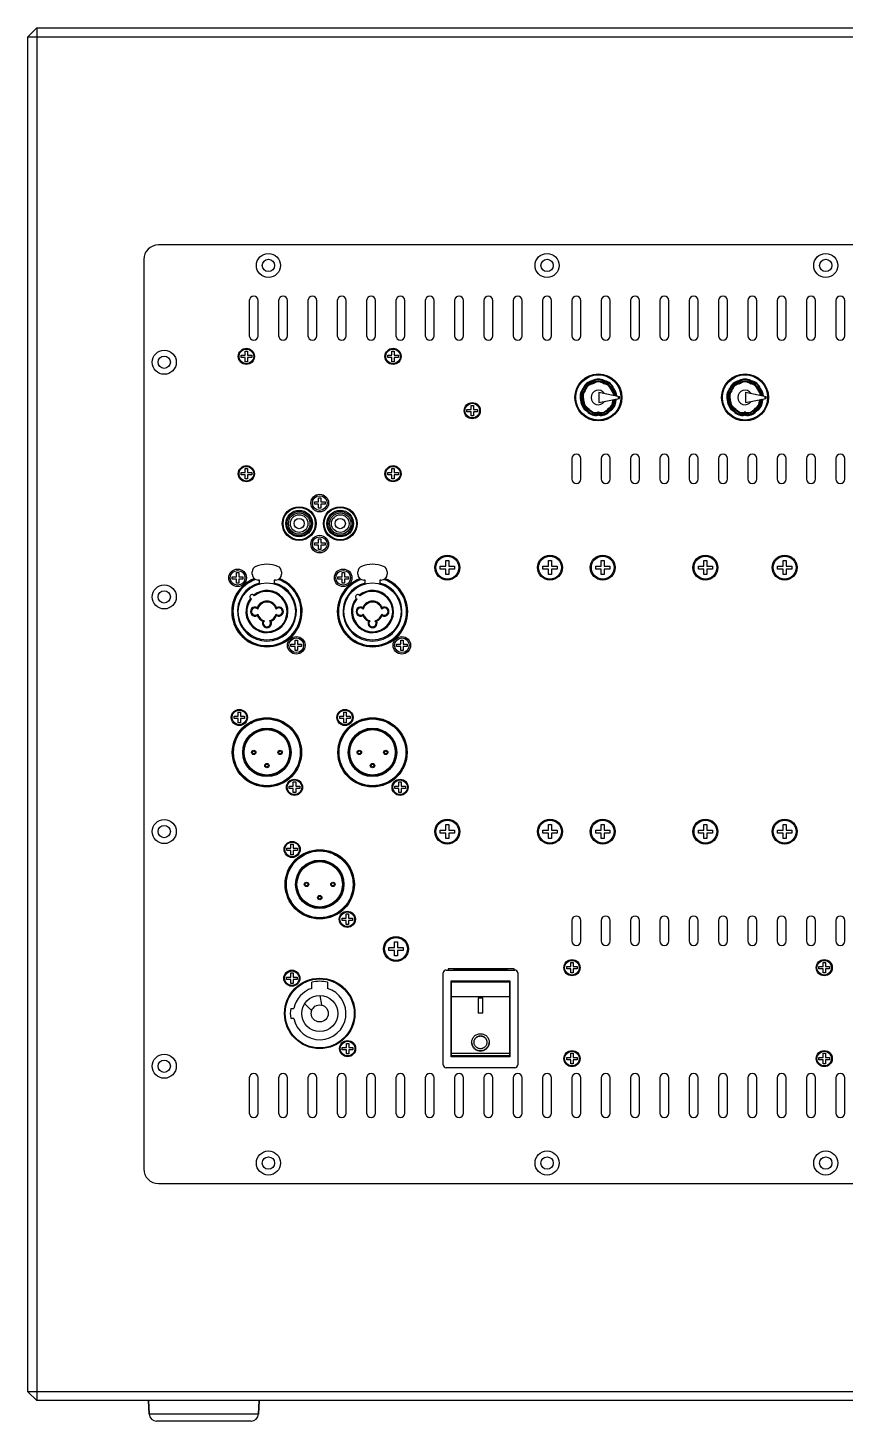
# Model space of a CAD drawing. Header units: millimetres. Extents: x 208114 to 212367, y 170574 to 176275.
# Drawn here: x 210326.3 to 210604.9, y 173258.8 to 173733.8 of the extents above; entities that cross this region are included whole.
import ezdxf

# ---------------------------------------------------------------- set-up
doc = ezdxf.new("R2010")
doc.units = ezdxf.units.MM
doc.header["$LTSCALE"] = 10

# ---------------------------------------------------------------- blocks, each defined once
blk = doc.blocks.new('A$C43616FE1')
for p, q in [((648.98, -301.19), (193.98, -301.19)), ((188.98, -306.19), (188.98, -616.19)), ((224.98, -320.19), (224.98, -332.19)), ((227.98, -332.19), (227.98, -320.19)), ((234.98, -320.19), (234.98, -332.19)), ((237.98, -332.19), (237.98, -320.19)), ((244.98, -320.19), (244.98, -332.19)), ((247.98, -332.19), (247.98, -320.19)), ((254.98, -320.19), (254.98, -332.19)), ((257.98, -332.19), (257.98, -320.19)), ((264.98, -320.19), (264.98, -332.19)), ((267.98, -332.19), (267.98, -320.19)), ((274.98, -320.19), (274.98, -332.19)), ((277.98, -332.19), (277.98, -320.19)), ((284.98, -320.19), (284.98, -332.19)), ((287.98, -332.19), (287.98, -320.19)), ((294.98, -320.19), (294.98, -332.19)), ((297.98, -332.19), (297.98, -320.19)), ((304.98, -320.19), (304.98, -332.19)), ((307.98, -332.19), (307.98, -320.19)), ((314.98, -320.19), (314.98, -332.19)), ((317.98, -332.19), (317.98, -320.19)), ((324.98, -320.19), (324.98, -332.19)), ((327.98, -332.19), (327.98, -320.19)), ((334.98, -320.19), (334.98, -332.19)), ((337.98, -332.19), (337.98, -320.19)), ((344.98, -320.19), (344.98, -332.19)), ((347.98, -332.19), (347.98, -320.19)), ((354.98, -320.19), (354.98, -332.19)), ((357.98, -332.19), (357.98, -320.19)), ((364.98, -320.19), (364.98, -332.19)), ((367.98, -332.19), (367.98, -320.19)), ((374.98, -320.19), (374.98, -332.19)), ((377.98, -332.19), (377.98, -320.19)), ((384.98, -320.19), (384.98, -332.19)), ((387.98, -332.19), (387.98, -320.19)), ((394.98, -320.19), (394.98, -332.19)), ((397.98, -332.19), (397.98, -320.19)), ((404.98, -320.19), (404.98, -332.19)), ((407.98, -332.19), (407.98, -320.19)), ((414.98, -320.19), (414.98, -332.19)), ((417.98, -332.19), (417.98, -320.19)), ((424.98, -320.19), (424.98, -332.19)), ((427.98, -332.19), (427.98, -320.19)), ((222.18, -339.59), (222.18, -338.79)), ((222.18, -338.79), (223.58, -338.79)), ((223.58, -339.59), (222.18, -339.59)), ((223.58, -338.79), (223.58, -337.39)), ((223.58, -337.39), (224.38, -337.39)), ((223.58, -340.99), (223.58, -339.59)), ((224.38, -340.99), (223.58, -340.99)), ((224.38, -337.39), (224.38, -338.79)), ((224.38, -338.79), (225.78, -338.79)), ((224.38, -339.59), (224.38, -340.99)), ((225.78, -339.59), (224.38, -339.59)), ((225.78, -338.79), (225.78, -339.59)), ((272.18, -339.59), (272.18, -338.79)), ((272.18, -338.79), (273.58, -338.79)), ((273.58, -339.59), (272.18, -339.59)), ((273.58, -338.79), (273.58, -337.39)), ((273.58, -337.39), (274.38, -337.39)), ((273.58, -340.99), (273.58, -339.59)), ((274.38, -340.99), (273.58, -340.99)), ((274.38, -337.39), (274.38, -338.79)), ((274.38, -338.79), (275.78, -338.79)), ((274.38, -339.59), (274.38, -340.99)), ((275.78, -339.59), (274.38, -339.59)), ((275.78, -338.79), (275.78, -339.59)), ((338.66, -350.26), (338.88, -350.46)), ((338.79, -350.04), (339.07, -350.14)), ((339.24, -350.68), (339.46, -350.88)), ((339.44, -350.33), (339.72, -350.42)), ((341.78, -347.52), (341.83, -347.82)), ((341.96, -348.22), (342, -348.51)), ((342.03, -347.43), (342.18, -347.69)), ((342.34, -348.08), (342.5, -348.33)), ((344.18, -351.44), (344.18, -354.94)), ((344.18, -351.44), (351.18, -352.89)), ((345.62, -348.08), (345.47, -348.33)), ((345.94, -347.43), (345.78, -347.69)), ((346.01, -348.22), (345.96, -348.51)), ((346.18, -347.52), (346.13, -347.82)), ((348.52, -350.33), (348.24, -350.42)), ((348.73, -350.68), (348.5, -350.88)), ((349.18, -350.04), (348.89, -350.14)), ((349.31, -350.26), (349.08, -350.46)), ((388.66, -350.26), (388.88, -350.46)), ((388.79, -350.04), (389.07, -350.14)), ((389.23, -350.68), (389.46, -350.88)), ((389.44, -350.33), (389.72, -350.42)), ((391.78, -347.52), (391.83, -347.82)), ((391.96, -348.22), (392, -348.51)), ((392.03, -347.43), (392.18, -347.69)), ((392.34, -348.08), (392.49, -348.33)), ((394.18, -351.44), (394.18, -354.94)), ((394.18, -351.44), (401.18, -352.89)), ((395.62, -348.08), (395.47, -348.33)), ((395.94, -347.43), (395.78, -347.69)), ((396.01, -348.22), (395.96, -348.51)), ((396.18, -347.52), (396.13, -347.82)), ((398.52, -350.33), (398.24, -350.42)), ((398.73, -350.68), (398.5, -350.88)), ((399.18, -350.04), (398.89, -350.14)), ((399.31, -350.26), (399.08, -350.46)), ((300.58, -357.29), (300.58, -355.89)), ((300.58, -355.89), (301.38, -355.89)), ((301.38, -355.89), (301.38, -357.29)), ((337.98, -354.11), (338.26, -354.01)), ((338.02, -354.37), (338.32, -354.37)), ((338.66, -353.92), (338.94, -353.81)), ((338.74, -354.32), (339.03, -354.33)), ((344.18, -354.94), (351.18, -353.49)), ((349.23, -354.32), (348.93, -354.33)), ((349.3, -353.92), (349.23, -353.89)), ((349.94, -354.37), (349.64, -354.37)), ((349.98, -354.11), (349.7, -354.01)), ((350.88, -353.55), (350.88, -352.82)), ((351.18, -353.49), (351.18, -352.89)), ((387.98, -354.11), (388.26, -354.01)), ((388.02, -354.37), (388.32, -354.37)), ((388.66, -353.92), (388.94, -353.81)), ((388.73, -354.32), (389.03, -354.33)), ((394.18, -354.94), (401.18, -353.49)), ((399.23, -354.32), (398.93, -354.33)), ((399.3, -353.92), (399.23, -353.89)), ((399.94, -354.37), (399.64, -354.37)), ((399.98, -354.11), (399.7, -354.01)), ((400.88, -353.55), (400.88, -352.82)), ((401.18, -353.49), (401.18, -352.89)), ((299.18, -358.09), (299.18, -357.29)), ((299.18, -357.29), (300.58, -357.29)), ((300.58, -358.09), (299.18, -358.09)), ((300.58, -359.49), (300.58, -358.09)), ((301.38, -359.49), (300.58, -359.49)), ((301.38, -357.29), (302.78, -357.29)), ((301.38, -358.09), (301.38, -359.49)), ((302.78, -358.09), (301.38, -358.09)), ((302.78, -357.29), (302.78, -358.09)), ((339.98, -357.76), (340.13, -357.49)), ((340.18, -357.92), (340.41, -357.73)), ((340.38, -357.16), (340.52, -356.9)), ((340.69, -357.42), (340.92, -357.24)), ((343.78, -358.55), (343.72, -358.26)), ((343.85, -359.26), (343.8, -358.96)), ((344.11, -359.26), (344.17, -358.96)), ((344.18, -358.55), (344.25, -358.26)), ((347.27, -357.42), (347.04, -357.24)), ((347.58, -357.16), (347.44, -356.9)), ((347.79, -357.92), (347.55, -357.73)), ((347.98, -357.76), (347.84, -357.49)), ((389.98, -357.76), (390.12, -357.49)), ((390.18, -357.92), (390.41, -357.73)), ((390.38, -357.16), (390.52, -356.9)), ((390.69, -357.42), (390.92, -357.24)), ((393.78, -358.55), (393.72, -358.26)), ((393.85, -359.26), (393.8, -358.96)), ((394.11, -359.26), (394.17, -358.96)), ((394.18, -358.55), (394.24, -358.26)), ((397.27, -357.42), (397.04, -357.24)), ((397.58, -357.16), (397.44, -356.9)), ((397.79, -357.92), (397.55, -357.73)), ((397.98, -357.76), (397.84, -357.49)), ((334.98, -373.99), (334.98, -380.99)), ((337.98, -380.99), (337.98, -373.99)), ((344.98, -373.99), (344.98, -380.99)), ((347.98, -380.99), (347.98, -373.99)), ((354.98, -373.99), (354.98, -380.99)), ((357.98, -380.99), (357.98, -373.99)), ((364.98, -373.99), (364.98, -380.99)), ((367.98, -380.99), (367.98, -373.99)), ((374.98, -373.99), (374.98, -380.99)), ((377.98, -380.99), (377.98, -373.99)), ((384.98, -373.99), (384.98, -380.99)), ((387.98, -380.99), (387.98, -373.99)), ((394.98, -373.99), (394.98, -380.99)), ((397.98, -380.99), (397.98, -373.99)), ((404.98, -373.99), (404.98, -380.99)), ((407.98, -380.99), (407.98, -373.99)), ((414.98, -373.99), (414.98, -380.99)), ((417.98, -380.99), (417.98, -373.99)), ((424.98, -373.99), (424.98, -380.99)), ((427.98, -380.99), (427.98, -373.99)), ((222.18, -379.59), (222.18, -378.79)), ((222.18, -378.79), (223.58, -378.79)), ((223.58, -379.59), (222.18, -379.59)), ((223.58, -378.79), (223.58, -377.39)), ((223.58, -377.39), (224.38, -377.39)), ((223.58, -380.99), (223.58, -379.59)), ((224.38, -377.39), (224.38, -378.79)), ((224.38, -378.79), (225.78, -378.79)), ((224.38, -379.59), (224.38, -380.99)), ((225.78, -379.59), (224.38, -379.59)), ((225.78, -378.79), (225.78, -379.59)), ((272.18, -379.59), (272.18, -378.79)), ((272.18, -378.79), (273.58, -378.79)), ((273.58, -379.59), (272.18, -379.59)), ((273.58, -378.79), (273.58, -377.39)), ((273.58, -377.39), (274.38, -377.39)), ((273.58, -380.99), (273.58, -379.59)), ((274.38, -377.39), (274.38, -378.79)), ((274.38, -378.79), (275.78, -378.79)), ((274.38, -379.59), (274.38, -380.99)), ((275.78, -379.59), (274.38, -379.59)), ((275.78, -378.79), (275.78, -379.59)), ((224.38, -380.99), (223.58, -380.99)), ((274.38, -380.99), (273.58, -380.99)), ((247.18, -389.59), (247.18, -388.79)), ((247.18, -388.79), (248.58, -388.79)), ((248.58, -388.79), (248.58, -387.39)), ((248.58, -387.39), (249.38, -387.39)), ((249.38, -387.39), (249.38, -388.79)), ((249.38, -388.79), (250.78, -388.79)), ((250.78, -388.79), (250.78, -389.59)), ((248.58, -389.59), (247.18, -389.59)), ((248.58, -390.99), (248.58, -389.59)), ((249.38, -390.99), (248.58, -390.99)), ((249.38, -389.59), (249.38, -390.99)), ((250.78, -389.59), (249.38, -389.59)), ((247.18, -403.59), (247.18, -402.79)), ((247.18, -402.79), (248.58, -402.79)), ((248.58, -403.59), (247.18, -403.59)), ((248.58, -402.79), (248.58, -401.39)), ((248.58, -401.39), (249.38, -401.39)), ((248.58, -404.99), (248.58, -403.59)), ((249.38, -401.39), (249.38, -402.79)), ((249.38, -402.79), (250.78, -402.79)), ((249.38, -403.59), (249.38, -404.99)), ((250.78, -403.59), (249.38, -403.59)), ((250.78, -402.79), (250.78, -403.59)), ((249.38, -404.99), (248.58, -404.99)), ((220.58, -414.29), (220.58, -412.89)), ((220.58, -412.89), (221.38, -412.89)), ((221.38, -412.89), (221.38, -414.29)), ((225.98, -413.46), (225.98, -412.65)), ((235.98, -412.65), (235.98, -413.46)), ((256.58, -414.29), (256.58, -412.89)), ((256.58, -412.89), (257.38, -412.89)), ((257.38, -412.89), (257.38, -414.29)), ((261.98, -413.46), (261.98, -412.65)), ((271.98, -412.65), (271.98, -413.46)), ((290.08, -411.69), (290.08, -410.69)), ((290.08, -410.69), (291.98, -410.69)), ((291.98, -411.69), (290.08, -411.69)), ((291.98, -410.69), (291.98, -408.79)), ((291.98, -408.79), (292.98, -408.79)), ((291.98, -413.59), (291.98, -411.69)), ((292.98, -408.79), (292.98, -410.69)), ((292.98, -410.69), (294.88, -410.69)), ((292.98, -411.69), (292.98, -413.59)), ((294.88, -411.69), (292.98, -411.69)), ((294.88, -410.69), (294.88, -411.69)), ((325.08, -411.69), (325.08, -410.69)), ((325.08, -410.69), (326.98, -410.69)), ((326.98, -411.69), (325.08, -411.69)), ((326.98, -410.69), (326.98, -408.79)), ((326.98, -408.79), (327.98, -408.79)), ((326.98, -413.59), (326.98, -411.69)), ((327.98, -408.79), (327.98, -410.69)), ((327.98, -410.69), (329.88, -410.69)), ((327.98, -411.69), (327.98, -413.59)), ((329.88, -411.69), (327.98, -411.69)), ((329.88, -410.69), (329.88, -411.69)), ((343.08, -411.69), (343.08, -410.69)), ((343.08, -410.69), (344.98, -410.69)), ((344.98, -411.69), (343.08, -411.69)), ((344.98, -410.69), (344.98, -408.79)), ((344.98, -408.79), (345.98, -408.79)), ((344.98, -413.59), (344.98, -411.69)), ((345.98, -408.79), (345.98, -410.69)), ((345.98, -410.69), (347.88, -410.69)), ((345.98, -411.69), (345.98, -413.59)), ((347.88, -411.69), (345.98, -411.69)), ((347.88, -410.69), (347.88, -411.69)), ((378.08, -411.69), (378.08, -410.69)), ((378.08, -410.69), (379.98, -410.69)), ((379.98, -411.69), (378.08, -411.69)), ((379.98, -410.69), (379.98, -408.79)), ((379.98, -408.79), (380.98, -408.79)), ((379.98, -413.59), (379.98, -411.69)), ((380.98, -408.79), (380.98, -410.69)), ((380.98, -410.69), (382.88, -410.69)), ((380.98, -411.69), (380.98, -413.59)), ((382.88, -411.69), (380.98, -411.69)), ((382.88, -410.69), (382.88, -411.69)), ((405.08, -411.69), (405.08, -410.69)), ((405.08, -410.69), (406.98, -410.69)), ((406.98, -411.69), (405.08, -411.69)), ((406.98, -410.69), (406.98, -408.79)), ((406.98, -408.79), (407.98, -408.79)), ((406.98, -413.59), (406.98, -411.69)), ((407.98, -408.79), (407.98, -410.69)), ((407.98, -410.69), (409.88, -410.69)), ((407.98, -411.69), (407.98, -413.59)), ((409.88, -411.69), (407.98, -411.69)), ((409.88, -410.69), (409.88, -411.69)), ((219.18, -415.09), (219.18, -414.29)), ((219.18, -414.29), (220.58, -414.29)), ((220.58, -415.09), (219.18, -415.09)), ((220.58, -416.49), (220.58, -415.09)), ((221.38, -416.49), (220.58, -416.49)), ((221.38, -414.29), (222.78, -414.29)), ((221.38, -415.09), (221.38, -416.49)), ((222.78, -415.09), (221.38, -415.09)), ((222.78, -414.29), (222.78, -415.09)), ((228.48, -415.46), (227.98, -415.46)), ((228.48, -416.76), (228.48, -415.46)), ((233.48, -415.46), (233.48, -416.76)), ((233.98, -415.46), (233.48, -415.46)), ((255.18, -415.09), (255.18, -414.29)), ((255.18, -414.29), (256.58, -414.29)), ((256.58, -415.09), (255.18, -415.09)), ((256.58, -416.49), (256.58, -415.09)), ((257.38, -416.49), (256.58, -416.49)), ((257.38, -414.29), (258.78, -414.29)), ((257.38, -415.09), (257.38, -416.49)), ((258.78, -415.09), (257.38, -415.09)), ((258.78, -414.29), (258.78, -415.09)), ((264.48, -415.46), (263.98, -415.46)), ((264.48, -416.76), (264.48, -415.46)), ((269.48, -415.46), (269.48, -416.76)), ((269.98, -415.46), (269.48, -415.46)), ((292.98, -413.59), (291.98, -413.59)), ((327.98, -413.59), (326.98, -413.59)), ((345.98, -413.59), (344.98, -413.59)), ((380.98, -413.59), (379.98, -413.59)), ((407.98, -413.59), (406.98, -413.59)), ((240.58, -437.29), (240.58, -435.89)), ((240.58, -435.89), (241.38, -435.89)), ((241.38, -435.89), (241.38, -437.29)), ((276.58, -437.29), (276.58, -435.89)), ((276.58, -435.89), (277.38, -435.89)), ((277.38, -435.89), (277.38, -437.29)), ((239.18, -438.09), (239.18, -437.29)), ((239.18, -437.29), (240.58, -437.29)), ((240.58, -438.09), (239.18, -438.09)), ((240.58, -439.49), (240.58, -438.09)), ((241.38, -439.49), (240.58, -439.49)), ((241.38, -437.29), (242.78, -437.29)), ((241.38, -438.09), (241.38, -439.49)), ((242.78, -438.09), (241.38, -438.09)), ((242.78, -437.29), (242.78, -438.09)), ((275.18, -438.09), (275.18, -437.29)), ((275.18, -437.29), (276.58, -437.29)), ((276.58, -438.09), (275.18, -438.09)), ((276.58, -439.49), (276.58, -438.09)), ((277.38, -439.49), (276.58, -439.49)), ((277.38, -437.29), (278.78, -437.29)), ((277.38, -438.09), (277.38, -439.49)), ((278.78, -438.09), (277.38, -438.09)), ((278.78, -437.29), (278.78, -438.09)), ((221.18, -461.89), (221.18, -460.49)), ((221.18, -460.49), (221.98, -460.49)), ((221.98, -460.49), (221.98, -461.89)), ((257.18, -461.89), (257.18, -460.49)), ((257.18, -460.49), (257.98, -460.49)), ((257.98, -460.49), (257.98, -461.89)), ((219.78, -462.69), (219.78, -461.89)), ((219.78, -461.89), (221.18, -461.89)), ((221.18, -462.69), (219.78, -462.69)), ((221.18, -464.09), (221.18, -462.69)), ((221.98, -464.09), (221.18, -464.09)), ((221.98, -461.89), (223.38, -461.89)), ((221.98, -462.69), (221.98, -464.09)), ((223.38, -462.69), (221.98, -462.69)), ((223.38, -461.89), (223.38, -462.69)), ((255.78, -462.69), (255.78, -461.89)), ((255.78, -461.89), (257.18, -461.89)), ((257.18, -462.69), (255.78, -462.69)), ((257.18, -464.09), (257.18, -462.69)), ((257.98, -464.09), (257.18, -464.09)), ((257.98, -461.89), (259.38, -461.89)), ((257.98, -462.69), (257.98, -464.09)), ((259.38, -462.69), (257.98, -462.69)), ((259.38, -461.89), (259.38, -462.69)), ((239.98, -485.69), (239.98, -484.29)), ((239.98, -484.29), (240.78, -484.29)), ((240.78, -484.29), (240.78, -485.69)), ((275.98, -485.69), (275.98, -484.29)), ((275.98, -484.29), (276.78, -484.29)), ((276.78, -484.29), (276.78, -485.69)), ((238.58, -486.49), (238.58, -485.69)), ((238.58, -485.69), (239.98, -485.69)), ((239.98, -486.49), (238.58, -486.49)), ((239.98, -487.89), (239.98, -486.49)), ((240.78, -487.89), (239.98, -487.89)), ((240.78, -485.69), (242.18, -485.69)), ((240.78, -486.49), (240.78, -487.89)), ((242.18, -486.49), (240.78, -486.49)), ((242.18, -485.69), (242.18, -486.49)), ((274.58, -486.49), (274.58, -485.69)), ((274.58, -485.69), (275.98, -485.69)), ((275.98, -486.49), (274.58, -486.49)), ((275.98, -487.89), (275.98, -486.49)), ((276.78, -487.89), (275.98, -487.89)), ((276.78, -485.69), (278.18, -485.69)), ((276.78, -486.49), (276.78, -487.89)), ((278.18, -486.49), (276.78, -486.49)), ((278.18, -485.69), (278.18, -486.49)), ((290.08, -501.69), (290.08, -500.69)), ((290.08, -500.69), (291.98, -500.69)), ((291.98, -501.69), (290.08, -501.69)), ((291.98, -500.69), (291.98, -498.79)), ((291.98, -498.79), (292.98, -498.79)), ((291.98, -503.59), (291.98, -501.69)), ((292.98, -498.79), (292.98, -500.69)), ((292.98, -500.69), (294.88, -500.69)), ((292.98, -501.69), (292.98, -503.59)), ((294.88, -501.69), (292.98, -501.69)), ((294.88, -500.69), (294.88, -501.69)), ((325.08, -501.69), (325.08, -500.69)), ((325.08, -500.69), (326.98, -500.69)), ((326.98, -501.69), (325.08, -501.69)), ((326.98, -500.69), (326.98, -498.79)), ((326.98, -498.79), (327.98, -498.79)), ((326.98, -503.59), (326.98, -501.69)), ((327.98, -498.79), (327.98, -500.69)), ((327.98, -500.69), (329.88, -500.69)), ((327.98, -501.69), (327.98, -503.59)), ((329.88, -501.69), (327.98, -501.69)), ((329.88, -500.69), (329.88, -501.69)), ((343.08, -501.69), (343.08, -500.69)), ((343.08, -500.69), (344.98, -500.69)), ((344.98, -501.69), (343.08, -501.69)), ((344.98, -500.69), (344.98, -498.79)), ((344.98, -498.79), (345.98, -498.79)), ((344.98, -503.59), (344.98, -501.69)), ((345.98, -498.79), (345.98, -500.69)), ((345.98, -500.69), (347.88, -500.69)), ((345.98, -501.69), (345.98, -503.59)), ((347.88, -501.69), (345.98, -501.69)), ((347.88, -500.69), (347.88, -501.69)), ((378.08, -501.69), (378.08, -500.69)), ((378.08, -500.69), (379.98, -500.69)), ((379.98, -501.69), (378.08, -501.69)), ((379.98, -500.69), (379.98, -498.79)), ((379.98, -498.79), (380.98, -498.79)), ((379.98, -503.59), (379.98, -501.69)), ((380.98, -498.79), (380.98, -500.69)), ((380.98, -500.69), (382.88, -500.69)), ((380.98, -501.69), (380.98, -503.59)), ((382.88, -501.69), (380.98, -501.69)), ((382.88, -500.69), (382.88, -501.69)), ((405.08, -500.69), (406.98, -500.69)), ((405.08, -501.69), (405.08, -500.69)), ((406.98, -501.69), (405.08, -501.69)), ((406.98, -498.79), (407.98, -498.79)), ((406.98, -500.69), (406.98, -498.79)), ((406.98, -503.59), (406.98, -501.69)), ((407.98, -498.79), (407.98, -500.69)), ((407.98, -500.69), (409.88, -500.69)), ((409.88, -501.69), (407.98, -501.69)), ((407.98, -501.69), (407.98, -503.59)), ((409.88, -500.69), (409.88, -501.69)), ((237.78, -507.69), (237.78, -506.89)), ((237.78, -506.89), (239.18, -506.89)), ((239.18, -507.69), (237.78, -507.69)), ((239.18, -506.89), (239.18, -505.49)), ((239.18, -505.49), (239.98, -505.49)), ((239.18, -509.09), (239.18, -507.69)), ((239.98, -505.49), (239.98, -506.89)), ((239.98, -506.89), (241.38, -506.89)), ((239.98, -507.69), (239.98, -509.09)), ((241.38, -507.69), (239.98, -507.69)), ((241.38, -506.89), (241.38, -507.69)), ((292.98, -503.59), (291.98, -503.59)), ((327.98, -503.59), (326.98, -503.59)), ((345.98, -503.59), (344.98, -503.59)), ((380.98, -503.59), (379.98, -503.59)), ((407.98, -503.59), (406.98, -503.59)), ((239.98, -509.09), (239.18, -509.09)), ((256.58, -531.49), (256.58, -530.69)), ((256.58, -530.69), (257.98, -530.69)), ((257.98, -531.49), (256.58, -531.49)), ((257.98, -530.69), (257.98, -529.29)), ((257.98, -529.29), (258.78, -529.29)), ((257.98, -532.89), (257.98, -531.49)), ((258.78, -529.29), (258.78, -530.69)), ((258.78, -530.69), (260.18, -530.69)), ((258.78, -531.49), (258.78, -532.89)), ((260.18, -531.49), (258.78, -531.49)), ((260.18, -530.69), (260.18, -531.49)), ((334.98, -531.49), (334.98, -538.49)), ((337.98, -538.49), (337.98, -531.49)), ((344.98, -531.49), (344.98, -538.49)), ((347.98, -538.49), (347.98, -531.49)), ((354.98, -531.49), (354.98, -538.49)), ((357.98, -538.49), (357.98, -531.49)), ((364.98, -531.49), (364.98, -538.49)), ((367.98, -538.49), (367.98, -531.49)), ((374.98, -531.49), (374.98, -538.49)), ((377.98, -538.49), (377.98, -531.49)), ((384.98, -531.49), (384.98, -538.49)), ((387.98, -538.49), (387.98, -531.49)), ((394.98, -531.49), (394.98, -538.49)), ((397.98, -538.49), (397.98, -531.49)), ((404.98, -531.49), (404.98, -538.49)), ((407.98, -538.49), (407.98, -531.49)), ((414.98, -531.49), (414.98, -538.49)), ((417.98, -538.49), (417.98, -531.49)), ((424.98, -531.49), (424.98, -538.49)), ((427.98, -538.49), (427.98, -531.49)), ((258.78, -532.89), (257.98, -532.89)), ((272.58, -541.69), (272.58, -540.69)), ((272.58, -540.69), (274.48, -540.69)), ((274.48, -540.69), (274.48, -538.79)), ((274.48, -538.79), (275.48, -538.79)), ((275.48, -538.79), (275.48, -540.69)), ((275.48, -540.69), (277.38, -540.69)), ((277.38, -540.69), (277.38, -541.69)), ((274.48, -541.69), (272.58, -541.69)), ((274.48, -543.59), (274.48, -541.69)), ((275.48, -543.59), (274.48, -543.59)), ((275.48, -541.69), (275.48, -543.59)), ((277.38, -541.69), (275.48, -541.69)), ((334.58, -547.19), (334.58, -545.79)), ((334.58, -545.79), (335.38, -545.79)), ((335.38, -545.79), (335.38, -547.19)), ((420.58, -545.79), (421.38, -545.79)), ((420.58, -547.19), (420.58, -545.79)), ((421.38, -545.79), (421.38, -547.19)), ((237.68, -551.59), (237.68, -550.79)), ((237.68, -550.79), (239.08, -550.79)), ((239.08, -550.79), (239.08, -549.39)), ((239.08, -549.39), (239.88, -549.39)), ((239.88, -549.39), (239.88, -550.79)), ((239.88, -550.79), (241.28, -550.79)), ((241.28, -550.79), (241.28, -551.59)), ((291.08, -580.69), (291.08, -549.39)), ((292.08, -548.39), (315.48, -548.39)), ((292.78, -547.99), (292.78, -548.39)), ((315.28, -547.99), (292.78, -547.99)), ((294.78, -548.39), (294.78, -548.09)), ((294.78, -548.09), (312.78, -548.09)), ((312.78, -548.09), (312.78, -548.39)), ((315.28, -548.39), (315.28, -547.99)), ((316.48, -549.39), (316.48, -580.69)), ((333.18, -547.99), (333.18, -547.19)), ((333.18, -547.19), (334.58, -547.19)), ((334.58, -547.99), (333.18, -547.99)), ((334.58, -549.39), (334.58, -547.99)), ((335.38, -549.39), (334.58, -549.39)), ((335.38, -547.19), (336.78, -547.19)), ((335.38, -547.99), (335.38, -549.39)), ((336.78, -547.99), (335.38, -547.99)), ((336.78, -547.19), (336.78, -547.99)), ((419.18, -547.19), (420.58, -547.19)), ((419.18, -547.99), (419.18, -547.19)), ((420.58, -547.99), (419.18, -547.99)), ((420.58, -549.39), (420.58, -547.99)), ((421.38, -549.39), (420.58, -549.39)), ((421.38, -547.19), (422.78, -547.19)), ((422.78, -547.99), (421.38, -547.99)), ((421.38, -547.99), (421.38, -549.39)), ((422.78, -547.19), (422.78, -547.99)), ((239.08, -551.59), (237.68, -551.59)), ((239.08, -552.99), (239.08, -551.59)), ((239.88, -552.99), (239.08, -552.99)), ((239.88, -551.59), (239.88, -552.99)), ((241.28, -551.59), (239.88, -551.59)), ((246.33, -554.64), (246.33, -552.56)), ((251.63, -552.56), (251.63, -554.64)), ((293.78, -578.04), (293.78, -552.04)), ((293.78, -552.04), (313.78, -552.04)), ((293.93, -577.54), (293.93, -552.54)), ((313.63, -552.54), (293.93, -552.54)), ((313.63, -552.54), (313.63, -577.54)), ((313.78, -552.04), (313.78, -578.04)), ((246.23, -562.2), (243.84, -559.81)), ((248.98, -557.04), (249.53, -560.31)), ((293.93, -557.37), (313.63, -557.37)), ((302.98, -557.89), (302.98, -563.11)), ((302.98, -557.89), (304.58, -557.89)), ((304.58, -563.11), (304.58, -557.89)), ((239.08, -561.49), (240.19, -561.49)), ((240.19, -564.89), (239.08, -564.89)), ((304.58, -563.06), (302.98, -563.06)), ((304.58, -563.11), (302.98, -563.11)), ((258.08, -574.79), (258.08, -573.39)), ((258.08, -573.39), (258.88, -573.39)), ((258.88, -573.39), (258.88, -574.79)), ((256.68, -575.59), (256.68, -574.79)), ((256.68, -574.79), (258.08, -574.79)), ((258.08, -575.59), (256.68, -575.59)), ((258.08, -576.99), (258.08, -575.59)), ((258.88, -576.99), (258.08, -576.99)), ((258.88, -574.79), (260.28, -574.79)), ((258.88, -575.59), (258.88, -576.99)), ((260.28, -575.59), (258.88, -575.59)), ((260.28, -574.79), (260.28, -575.59)), ((313.78, -578.04), (293.78, -578.04)), ((293.93, -576.77), (313.63, -576.77)), ((293.93, -577.54), (313.63, -577.54)), ((333.18, -578.19), (334.58, -578.19)), ((333.18, -578.99), (333.18, -578.19)), ((334.58, -578.99), (333.18, -578.99)), ((334.58, -576.79), (335.38, -576.79)), ((334.58, -578.19), (334.58, -576.79)), ((334.58, -580.39), (334.58, -578.99)), ((335.38, -576.79), (335.38, -578.19)), ((335.38, -578.19), (336.78, -578.19)), ((336.78, -578.99), (335.38, -578.99)), ((335.38, -578.99), (335.38, -580.39)), ((336.78, -578.19), (336.78, -578.99)), ((419.18, -578.19), (420.58, -578.19)), ((419.18, -578.99), (419.18, -578.19)), ((420.58, -578.99), (419.18, -578.99)), ((420.58, -576.79), (421.38, -576.79)), ((420.58, -578.19), (420.58, -576.79)), ((420.58, -580.39), (420.58, -578.99)), ((421.38, -576.79), (421.38, -578.19)), ((421.38, -578.19), (422.78, -578.19)), ((422.78, -578.99), (421.38, -578.99)), ((421.38, -578.99), (421.38, -580.39)), ((422.78, -578.19), (422.78, -578.99)), ((315.48, -581.69), (292.08, -581.69)), ((335.38, -580.39), (334.58, -580.39)), ((421.38, -580.39), (420.58, -580.39)), ((224.98, -585.19), (224.98, -597.19)), ((227.98, -597.19), (227.98, -585.19)), ((234.98, -585.19), (234.98, -597.19)), ((237.98, -597.19), (237.98, -585.19)), ((244.98, -585.19), (244.98, -597.19)), ((247.98, -597.19), (247.98, -585.19)), ((254.98, -585.19), (254.98, -597.19)), ((257.98, -597.19), (257.98, -585.19)), ((264.98, -585.19), (264.98, -597.19)), ((267.98, -597.19), (267.98, -585.19)), ((274.98, -585.19), (274.98, -597.19)), ((277.98, -597.19), (277.98, -585.19)), ((284.98, -585.19), (284.98, -597.19)), ((287.98, -597.19), (287.98, -585.19)), ((294.98, -585.19), (294.98, -597.19)), ((297.98, -597.19), (297.98, -585.19)), ((304.98, -585.19), (304.98, -597.19)), ((307.98, -597.19), (307.98, -585.19)), ((314.98, -585.19), (314.98, -597.19)), ((317.98, -597.19), (317.98, -585.19)), ((324.98, -585.19), (324.98, -597.19)), ((327.98, -597.19), (327.98, -585.19)), ((334.98, -585.19), (334.98, -597.19)), ((337.98, -597.19), (337.98, -585.19)), ((344.98, -585.19), (344.98, -597.19)), ((347.98, -597.19), (347.98, -585.19)), ((354.98, -585.19), (354.98, -597.19)), ((357.98, -597.19), (357.98, -585.19)), ((364.98, -585.19), (364.98, -597.19)), ((367.98, -597.19), (367.98, -585.19)), ((374.98, -585.19), (374.98, -597.19)), ((377.98, -597.19), (377.98, -585.19)), ((384.98, -585.19), (384.98, -597.19)), ((387.98, -597.19), (387.98, -585.19)), ((394.98, -585.19), (394.98, -597.19)), ((397.98, -597.19), (397.98, -585.19)), ((404.98, -585.19), (404.98, -597.19)), ((407.98, -597.19), (407.98, -585.19)), ((414.98, -585.19), (414.98, -597.19)), ((417.98, -597.19), (417.98, -585.19)), ((424.98, -585.19), (424.98, -597.19)), ((427.98, -597.19), (427.98, -585.19)), ((193.98, -621.19), (648.98, -621.19))]:
    blk.add_line(p, q)
for centre, radius in [((231.48, -308.19), 4.1), ((231.48, -308.19), 2.1), ((326.48, -308.19), 4.1), ((326.48, -308.19), 2.1), ((421.48, -308.19), 4.1), ((421.48, -308.19), 2.1), ((195.98, -341.19), 4.1), ((223.98, -339.19), 2.75), ((223.98, -339.19), 2.5), ((273.98, -339.19), 2.75), ((273.98, -339.19), 2.5), ((195.98, -341.19), 2.1), ((343.98, -353.19), 8), ((343.98, -353.19), 7.7), ((393.98, -353.19), 8), ((393.98, -353.19), 7.7), ((300.98, -357.69), 2.75), ((300.98, -357.69), 2.5), ((223.98, -379.19), 2.75), ((223.98, -379.19), 2.5), ((273.98, -379.19), 2.75), ((273.98, -379.19), 2.5), ((248.98, -389.19), 3), ((248.98, -389.19), 2.5), ((241.98, -396.19), 5.75), ((241.98, -396.19), 5.5), ((241.98, -396.19), 4.55), ((241.98, -396.19), 4.15), ((241.98, -396.19), 3.65), ((241.98, -396.19), 3), ((255.98, -396.19), 5.75), ((255.98, -396.19), 5.5), ((255.98, -396.19), 4.55), ((255.98, -396.19), 4.15), ((255.98, -396.19), 3.65), ((255.98, -396.19), 3), ((241.98, -396.19), 1.75), ((255.98, -396.19), 1.75), ((248.98, -403.19), 3), ((248.98, -403.19), 2.5), ((292.48, -411.19), 4.25), ((292.48, -411.19), 3.9), ((327.48, -411.19), 4.25), ((327.48, -411.19), 3.9), ((345.48, -411.19), 4.25), ((345.48, -411.19), 3.9), ((380.48, -411.19), 4.25), ((380.48, -411.19), 3.9), ((407.48, -411.19), 4.25), ((407.48, -411.19), 3.9), ((220.98, -414.69), 3), ((220.98, -414.69), 2.5), ((256.98, -414.69), 3), ((256.98, -414.69), 2.5), ((195.98, -421.19), 4.1), ((230.98, -426.19), 9.75), ((266.98, -426.19), 9.75), ((195.98, -421.19), 2.1), ((240.98, -437.69), 3), ((240.98, -437.69), 2.5), ((276.98, -437.69), 3), ((276.98, -437.69), 2.5), ((221.58, -462.29), 2.75), ((221.58, -462.29), 2.5), ((257.58, -462.29), 2.75), ((257.58, -462.29), 2.5), ((230.98, -474.19), 11.8), ((230.98, -474.19), 11.62), ((230.98, -474.19), 11.38), ((266.98, -474.19), 11.8), ((266.98, -474.19), 11.62), ((266.98, -474.19), 11.38), ((230.98, -474.19), 8.25), ((230.98, -474.19), 8), ((230.98, -474.19), 7.75), ((266.98, -474.19), 8.25), ((266.98, -474.19), 8), ((266.98, -474.19), 7.75), ((226.48, -474.19), 0.75), ((226.48, -474.19), 0.5), ((235.48, -474.19), 0.75), ((235.48, -474.19), 0.5), ((262.48, -474.19), 0.75), ((262.48, -474.19), 0.5), ((271.48, -474.19), 0.75), ((271.48, -474.19), 0.5), ((230.98, -478.69), 0.75), ((230.98, -478.69), 0.5), ((266.98, -478.69), 0.75), ((266.98, -478.69), 0.5), ((240.38, -486.09), 2.75), ((240.38, -486.09), 2.5), ((276.38, -486.09), 2.75), ((276.38, -486.09), 2.5), ((195.98, -501.19), 4.1), ((292.48, -501.19), 4.25), ((292.48, -501.19), 3.9), ((327.48, -501.19), 4.25), ((327.48, -501.19), 3.9), ((345.48, -501.19), 4.25), ((345.48, -501.19), 3.9), ((380.48, -501.19), 4.25), ((380.48, -501.19), 3.9), ((407.48, -501.19), 4.25), ((407.48, -501.19), 3.9), ((195.98, -501.19), 2.1), ((239.58, -507.29), 2.75), ((239.58, -507.29), 2.5), ((248.98, -519.19), 11.8), ((248.98, -519.19), 11.62), ((248.98, -519.19), 11.38), ((248.98, -519.19), 8.25), ((248.98, -519.19), 8), ((248.98, -519.19), 7.75), ((244.48, -519.19), 0.75), ((244.48, -519.19), 0.5), ((253.48, -519.19), 0.75), ((253.48, -519.19), 0.5), ((248.98, -523.69), 0.75), ((248.98, -523.69), 0.5), ((258.38, -531.09), 2.75), ((258.38, -531.09), 2.5), ((274.98, -541.19), 4.25), ((274.98, -541.19), 3.9), ((334.98, -547.59), 2.75), ((334.98, -547.59), 2.5), ((420.98, -547.59), 2.75), ((420.98, -547.59), 2.5), ((239.48, -551.19), 2.75), ((239.48, -551.19), 2.5), ((248.98, -563.19), 12), ((248.98, -563.19), 11.75), ((248.98, -563.19), 6.15), ((248.98, -563.19), 2.92), ((258.48, -575.19), 2.75), ((258.48, -575.19), 2.5), ((195.98, -581.19), 4.1), ((195.98, -581.19), 2.1), ((334.98, -578.59), 2.75), ((334.98, -578.59), 2.5), ((420.98, -578.59), 2.75), ((420.98, -578.59), 2.5), ((231.48, -614.19), 4.1), ((231.48, -614.19), 2.1), ((326.48, -614.19), 4.1), ((326.48, -614.19), 2.1), ((421.48, -614.19), 4.1), ((421.48, -614.19), 2.1)]:
    blk.add_circle(centre, radius)
for centre, radius, start, end in [((193.98, -306.19), 5, 90, 180), ((226.48, -320.19), 1.5, 0, 180), ((236.48, -320.19), 1.5, 0, 180), ((246.48, -320.19), 1.5, 0, 180), ((256.48, -320.19), 1.5, 0, 180), ((266.48, -320.19), 1.5, 0, 180), ((276.48, -320.19), 1.5, 0, 180), ((286.48, -320.19), 1.5, 0, 180), ((296.48, -320.19), 1.5, 0, 180), ((306.48, -320.19), 1.5, 0, 180), ((316.48, -320.19), 1.5, 0, 180), ((326.48, -320.19), 1.5, 0, 180), ((336.48, -320.19), 1.5, 0, 180), ((346.48, -320.19), 1.5, 0, 180), ((356.48, -320.19), 1.5, 0, 180), ((366.48, -320.19), 1.5, 0, 180), ((376.48, -320.19), 1.5, 0, 180), ((386.48, -320.19), 1.5, 0, 180), ((396.48, -320.19), 1.5, 0, 180), ((406.48, -320.19), 1.5, 0, 180), ((416.48, -320.19), 1.5, 0, 180), ((426.48, -320.19), 1.5, 0, 180), ((226.48, -332.19), 1.5, 180, 0), ((236.48, -332.19), 1.5, 180, 0), ((246.48, -332.19), 1.5, 180, 0), ((256.48, -332.19), 1.5, 180, 0), ((266.48, -332.19), 1.5, 180, 0), ((276.48, -332.19), 1.5, 180, 0), ((286.48, -332.19), 1.5, 180, 0), ((296.48, -332.19), 1.5, 180, 0), ((306.48, -332.19), 1.5, 180, 0), ((316.48, -332.19), 1.5, 180, 0), ((326.48, -332.19), 1.5, 180, 0), ((336.48, -332.19), 1.5, 180, 0), ((346.48, -332.19), 1.5, 180, 0), ((356.48, -332.19), 1.5, 180, 0), ((366.48, -332.19), 1.5, 180, 0), ((376.48, -332.19), 1.5, 180, 0), ((386.48, -332.19), 1.5, 180, 0), ((396.48, -332.19), 1.5, 180, 0), ((406.48, -332.19), 1.5, 180, 0), ((416.48, -332.19), 1.5, 180, 0), ((426.48, -332.19), 1.5, 180, 0), ((341.57, -352.76), 3.84, 139.3592, 200.6408), ((341.57, -352.76), 3.54, 139.3592, 200.6408), ((341.57, -352.76), 3.13, 138.2833, 201.7167), ((338.13, -349.81), 0.699, 319.359, 340.641), ((341.57, -352.76), 2.83, 138.2833, 201.7167), ((342.41, -351.31), 3.84, 99.3592, 160.6408), ((338.13, -349.81), 1, 319.3653, 340.6347), ((312.28, -392.55), 49.8, 57.2267, 57.7056), ((342.41, -351.31), 3.54, 99.3592, 160.6408), ((362.22, -306.04), 49.8, 242.2944, 242.7733), ((338.49, -350.02), 0.998, 318.2762, 341.7238), ((342.41, -351.31), 3.13, 98.2833, 161.7167), ((338.49, -350.02), 1.3, 318.2823, 341.7177), ((342.41, -351.31), 2.83, 98.2833, 161.7167), ((343.98, -353.19), 2.5, 32.8587, 327.1413), ((341.67, -346.83), 0.699, 279.359, 300.641), ((341.67, -346.83), 1, 279.3653, 300.6347), ((294.39, -362.96), 49.8, 17.2267, 17.7056), ((341.81, -347.23), 0.998, 278.2762, 301.7238), ((341.81, -347.23), 1.3, 278.2823, 301.7177), ((343.98, -350.74), 3.84, 59.3592, 120.6408), ((343.98, -350.74), 3.54, 59.3592, 120.6408), ((388.26, -328.8), 49.8, 202.2944, 202.7733), ((343.98, -350.74), 3.13, 58.2833, 121.7167), ((343.98, -350.74), 2.83, 58.2833, 121.7167), ((346.15, -347.23), 1.3, 238.2823, 261.7177), ((299.71, -328.8), 49.8, 337.2267, 337.7056), ((346.15, -347.23), 0.998, 238.2762, 261.7238), ((346.29, -346.83), 1, 239.3653, 260.6347), ((346.29, -346.83), 0.699, 239.359, 260.641), ((345.56, -351.31), 2.83, 18.2833, 81.7167), ((393.57, -362.96), 49.8, 162.2944, 162.7733), ((345.56, -351.31), 3.13, 18.2833, 81.7167), ((345.56, -351.31), 3.54, 19.3592, 80.6408), ((345.56, -351.31), 3.84, 19.3592, 80.6408), ((349.47, -350.02), 1.3, 198.2823, 221.7177), ((346.39, -352.76), 2.83, 5.7626, 41.7167), ((325.74, -306.04), 49.8, 297.2267, 297.7056), ((349.47, -350.02), 0.998, 198.2762, 221.7238), ((375.69, -392.55), 49.8, 122.2944, 122.7733), ((346.39, -352.76), 3.13, 4.0422, 41.7167), ((349.84, -349.81), 1, 199.3653, 220.6347), ((346.39, -352.76), 3.54, 2.1714, 40.6408), ((349.84, -349.81), 0.699, 199.359, 220.641), ((346.39, -352.76), 3.84, 1.0688, 40.6408), ((391.57, -352.76), 3.84, 139.3592, 200.6408), ((391.57, -352.76), 3.54, 139.3592, 200.6408), ((391.57, -352.76), 3.13, 138.2833, 201.7167), ((388.13, -349.81), 0.699, 319.359, 340.641), ((391.57, -352.76), 2.83, 138.2833, 201.7167), ((392.41, -351.31), 3.84, 99.3592, 160.6408), ((388.13, -349.81), 1, 319.3653, 340.6347), ((362.28, -392.55), 49.8, 57.2267, 57.7056), ((392.41, -351.31), 3.54, 99.3592, 160.6408), ((412.22, -306.04), 49.8, 242.2944, 242.7733), ((388.49, -350.02), 0.998, 318.2762, 341.7238), ((392.41, -351.31), 3.13, 98.2833, 161.7167), ((388.49, -350.02), 1.3, 318.2823, 341.7177), ((392.41, -351.31), 2.83, 98.2833, 161.7167), ((393.98, -353.19), 2.5, 32.8587, 327.1413), ((391.67, -346.83), 0.699, 279.359, 300.641), ((391.67, -346.83), 1, 279.3653, 300.6347), ((344.39, -362.96), 49.8, 17.2267, 17.7056), ((391.81, -347.23), 0.998, 278.2762, 301.7238), ((391.81, -347.23), 1.3, 278.2823, 301.7177), ((393.98, -350.74), 3.84, 59.3592, 120.6408), ((393.98, -350.74), 3.54, 59.3592, 120.6408), ((438.26, -328.8), 49.8, 202.2944, 202.7733), ((393.98, -350.74), 3.13, 58.2833, 121.7167), ((393.98, -350.74), 2.83, 58.2833, 121.7167), ((396.15, -347.23), 1.3, 238.2823, 261.7177), ((349.7, -328.8), 49.8, 337.2267, 337.7056), ((396.15, -347.23), 0.998, 238.2762, 261.7238), ((396.29, -346.83), 1, 239.3653, 260.6347), ((396.29, -346.83), 0.699, 239.359, 260.641), ((395.56, -351.31), 2.83, 18.2833, 81.7167), ((443.57, -362.96), 49.8, 162.2944, 162.7733), ((395.56, -351.31), 3.13, 18.2833, 81.7167), ((395.56, -351.31), 3.54, 19.3592, 80.6408), ((395.56, -351.31), 3.84, 19.3592, 80.6408), ((399.47, -350.02), 1.3, 198.2823, 221.7177), ((396.39, -352.76), 2.83, 5.7626, 41.7167), ((375.74, -306.04), 49.8, 297.2267, 297.7056), ((399.47, -350.02), 0.998, 198.2762, 221.7238), ((425.69, -392.55), 49.8, 122.2944, 122.7733), ((396.39, -352.76), 3.13, 4.0422, 41.7167), ((399.84, -349.81), 1, 199.3653, 220.6347), ((396.39, -352.76), 3.54, 2.1714, 40.6408), ((399.84, -349.81), 0.699, 199.359, 220.641), ((396.39, -352.76), 3.84, 1.0688, 40.6408), ((337.32, -354.36), 0.699, 359.359, 20.641), ((341.86, -354.41), 3.84, 179.3592, 240.6408), ((327.65, -305.35), 49.8, 282.2944, 282.7733), ((337.32, -354.36), 1, 359.3653, 20.6347), ((345, -403.72), 49.8, 97.2267, 97.7056), ((341.86, -354.41), 3.54, 179.3592, 240.6408), ((337.74, -354.29), 0.998, 358.2762, 21.7238), ((341.86, -354.41), 3.13, 178.2833, 241.7167), ((337.74, -354.29), 1.3, 358.2823, 21.7177), ((341.86, -354.41), 2.83, 178.2833, 241.7167), ((346.1, -354.41), 2.83, 298.2833, 1.7167), ((346.1, -354.41), 3.13, 298.2833, 1.7167), ((346.1, -354.41), 3.54, 299.3592, 0.6408), ((346.1, -354.41), 3.84, 299.3592, 0.6408), ((350.23, -354.29), 1.3, 164.6439, 181.7183), ((350.23, -354.29), 0.998, 158.2762, 181.7238), ((342.96, -403.72), 49.8, 82.2944, 82.7733), ((346.39, -352.76), 3.13, 338.2833, 339.1689), ((360.31, -305.35), 49.8, 257.2267, 257.7056), ((350.64, -354.36), 1, 159.3653, 180.6347), ((346.39, -352.76), 3.54, 339.3592, 343.3279), ((350.64, -354.36), 0.699, 159.359, 180.641), ((346.39, -352.76), 3.84, 339.3592, 345.7185), ((387.32, -354.36), 0.699, 359.359, 20.641), ((391.86, -354.41), 3.84, 179.3592, 240.6408), ((377.65, -305.35), 49.8, 282.2944, 282.7733), ((387.32, -354.36), 1, 359.3653, 20.6347), ((395, -403.72), 49.8, 97.2267, 97.7056), ((391.86, -354.41), 3.54, 179.3592, 240.6408), ((387.74, -354.29), 0.998, 358.2762, 21.7238), ((391.86, -354.41), 3.13, 178.2833, 241.7167), ((387.74, -354.29), 1.3, 358.2823, 21.7177), ((391.86, -354.41), 2.83, 178.2833, 241.7167), ((396.1, -354.41), 2.83, 298.2833, 1.7167), ((396.1, -354.41), 3.13, 298.2833, 1.7167), ((396.1, -354.41), 3.54, 299.3592, 0.6408), ((396.1, -354.41), 3.84, 299.3592, 0.6408), ((400.23, -354.29), 1.3, 164.6439, 181.7183), ((400.23, -354.29), 0.998, 158.2762, 181.7238), ((392.96, -403.72), 49.8, 82.2944, 82.7733), ((396.39, -352.76), 3.13, 338.2833, 339.1689), ((410.31, -305.35), 49.8, 257.2267, 257.7056), ((400.64, -354.36), 1, 159.3653, 180.6347), ((396.39, -352.76), 3.54, 339.3592, 343.3279), ((400.64, -354.36), 0.699, 159.359, 180.641), ((396.39, -352.76), 3.84, 339.3592, 345.7185), ((339.64, -358.37), 0.699, 39.359, 60.641), ((300.72, -327.04), 49.8, 322.2944, 322.7733), ((339.64, -358.37), 1, 39.3653, 60.6347), ((343.14, -355.49), 3.84, 219.3592, 280.6408), ((339.91, -358.04), 0.998, 38.2762, 61.7238), ((377.25, -391.25), 49.8, 137.2267, 137.7056), ((343.14, -355.49), 3.54, 219.3592, 280.6408), ((339.91, -358.04), 1.3, 38.2823, 61.7177), ((343.14, -355.49), 3.13, 218.2833, 281.7167), ((343.14, -355.49), 2.83, 218.2833, 281.7167), ((343.98, -359.53), 1.3, 78.2823, 101.7177), ((343.98, -359.53), 0.998, 78.2762, 101.7238), ((294.03, -360.96), 49.8, 2.2944, 2.7733), ((343.98, -359.95), 1, 79.3653, 100.6347), ((343.98, -359.95), 0.699, 79.359, 100.641), ((344.82, -355.49), 3.84, 259.3592, 320.6408), ((344.82, -355.49), 3.54, 259.3592, 320.6408), ((393.93, -360.96), 49.8, 177.2267, 177.7056), ((344.82, -355.49), 3.13, 258.2833, 321.7167), ((344.82, -355.49), 2.83, 258.2833, 321.7167), ((348.06, -358.04), 1.3, 118.2823, 141.7177), ((348.06, -358.04), 0.998, 118.2762, 141.7238), ((310.72, -391.25), 49.8, 42.2944, 42.7733), ((348.33, -358.37), 1, 119.3653, 140.6347), ((387.24, -327.04), 49.8, 217.2267, 217.7056), ((348.33, -358.37), 0.699, 119.359, 140.641), ((389.64, -358.37), 0.699, 39.359, 60.641), ((350.72, -327.04), 49.8, 322.2944, 322.7733), ((389.63, -358.37), 1, 39.3653, 60.6347), ((393.14, -355.49), 3.84, 219.3592, 280.6408), ((389.91, -358.04), 0.998, 38.2762, 61.7238), ((427.25, -391.25), 49.8, 137.2267, 137.7056), ((393.14, -355.49), 3.54, 219.3592, 280.6408), ((389.9, -358.04), 1.3, 38.2823, 61.7177), ((393.14, -355.49), 3.13, 218.2833, 281.7167), ((393.14, -355.49), 2.83, 218.2833, 281.7167), ((393.98, -359.53), 1.3, 78.2823, 101.7177), ((393.98, -359.53), 0.998, 78.2762, 101.7238), ((344.03, -360.96), 49.8, 2.2944, 2.7733), ((393.98, -359.95), 1, 79.3653, 100.6347), ((393.98, -359.95), 0.699, 79.359, 100.641), ((394.82, -355.49), 3.84, 259.3592, 320.6408), ((394.82, -355.49), 3.54, 259.3592, 320.6408), ((443.93, -360.96), 49.8, 177.2267, 177.7056), ((394.82, -355.49), 3.13, 258.2833, 321.7167), ((394.82, -355.49), 2.83, 258.2833, 321.7167), ((398.06, -358.04), 1.3, 118.2823, 141.7177), ((398.06, -358.04), 0.998, 118.2762, 141.7238), ((360.72, -391.25), 49.8, 42.2944, 42.7733), ((398.33, -358.37), 1, 119.3653, 140.6347), ((437.24, -327.04), 49.8, 217.2267, 217.7056), ((398.33, -358.37), 0.699, 119.359, 140.641), ((336.48, -373.99), 1.5, 0, 180), ((346.48, -373.99), 1.5, 0, 180), ((356.48, -373.99), 1.5, 0, 180), ((366.48, -373.99), 1.5, 0, 180), ((376.48, -373.99), 1.5, 0, 180), ((386.48, -373.99), 1.5, 0, 180), ((396.48, -373.99), 1.5, 0, 180), ((406.48, -373.99), 1.5, 0, 180), ((416.48, -373.99), 1.5, 0, 180), ((426.48, -373.99), 1.5, 0, 180), ((336.48, -380.99), 1.5, 180, 0), ((346.48, -380.99), 1.5, 180, 0), ((356.48, -380.99), 1.5, 180, 0), ((366.48, -380.99), 1.5, 180, 0), ((376.48, -380.99), 1.5, 180, 0), ((386.48, -380.99), 1.5, 180, 0), ((396.48, -380.99), 1.5, 180, 0), ((406.48, -380.99), 1.5, 180, 0), ((416.48, -380.99), 1.5, 180, 0), ((426.48, -380.99), 1.5, 180, 0), ((227.98, -412.65), 2, 112.0243, 180), ((230.98, -420.06), 10, 67.9757, 112.0243), ((233.98, -412.65), 2, 0, 67.9757), ((263.98, -412.65), 2, 112.0243, 180), ((266.98, -420.06), 10, 67.9757, 112.0243), ((269.98, -412.65), 2, 0, 67.9757), ((230.98, -426.19), 12, 110.6958, 69.3042), ((230.98, -426.19), 11.9, 110.6413, 69.3587), ((230.98, -426.19), 11.6, 109.4374, 70.5626), ((230.98, -426.19), 10.05, 104.4039, 75.5961), ((227.98, -413.46), 2, 180, 270), ((233.98, -413.46), 2, 270, 0), ((266.98, -426.19), 12, 110.6958, 69.3042), ((266.98, -426.19), 11.9, 110.6413, 69.3587), ((266.98, -426.19), 11.6, 109.4374, 70.5626), ((266.98, -426.19), 10.05, 104.4039, 75.5961), ((263.98, -413.46), 2, 180, 270), ((269.98, -413.46), 2, 270, 0), ((230.98, -426.19), 7.17, 141.0071, 128.9929), ((230.98, -426.19), 6.87, 140.7063, 129.2937), ((225.93, -421.14), 0.75, 20.5206, 249.4794), ((230.98, -426.19), 3.55, 22.31, 157.69), ((266.98, -426.19), 7.17, 141.0071, 128.9929), ((266.98, -426.19), 6.87, 140.7063, 129.2937), ((261.93, -421.14), 0.75, 20.5206, 249.4794), ((266.98, -426.19), 3.55, 22.31, 157.69), ((226.93, -426.19), 1.55, 60.3944, 299.6056), ((226.93, -426.19), 1.25, 43.0204, 316.9796), ((230.98, -426.19), 3.25, 15.2129, 164.7871), ((230.98, -426.19), 3.25, 195.2129, 253.381), ((230.98, -426.19), 3.25, 286.619, 344.7871), ((235.03, -426.19), 1.25, 223.0204, 136.9796), ((235.03, -426.19), 1.55, 240.3944, 119.6056), ((262.93, -426.19), 1.55, 60.3944, 299.6056), ((262.93, -426.19), 1.25, 43.0204, 316.9796), ((266.98, -426.19), 3.25, 15.2129, 164.7871), ((266.98, -426.19), 3.25, 195.2129, 253.381), ((266.98, -426.19), 3.25, 286.619, 344.7871), ((271.03, -426.19), 1.25, 223.0204, 136.9796), ((271.03, -426.19), 1.55, 240.3944, 119.6056), ((230.98, -426.19), 3.55, 202.31, 246.9318), ((230.98, -430.14), 1.55, 153.8195, 26.1805), ((230.98, -430.14), 1.25, 138.0403, 41.9597), ((230.98, -426.19), 3.55, 293.0682, 337.69), ((266.98, -426.19), 3.55, 202.31, 246.9318), ((266.98, -430.14), 1.55, 153.8195, 26.1805), ((266.98, -430.14), 1.25, 138.0403, 41.9597), ((266.98, -426.19), 3.55, 293.0682, 337.69), ((336.48, -531.49), 1.5, 0, 180), ((346.48, -531.49), 1.5, 0, 180), ((356.48, -531.49), 1.5, 0, 180), ((366.48, -531.49), 1.5, 0, 180), ((376.48, -531.49), 1.5, 0, 180), ((386.48, -531.49), 1.5, 0, 180), ((396.48, -531.49), 1.5, 0, 180), ((406.48, -531.49), 1.5, 0, 180), ((416.48, -531.49), 1.5, 0, 180), ((426.48, -531.49), 1.5, 0, 180), ((336.48, -538.49), 1.5, 180, 0), ((346.48, -538.49), 1.5, 180, 0), ((356.48, -538.49), 1.5, 180, 0), ((366.48, -538.49), 1.5, 180, 0), ((376.48, -538.49), 1.5, 180, 0), ((386.48, -538.49), 1.5, 180, 0), ((396.48, -538.49), 1.5, 180, 0), ((406.48, -538.49), 1.5, 180, 0), ((416.48, -538.49), 1.5, 180, 0), ((426.48, -538.49), 1.5, 180, 0), ((292.08, -549.39), 1, 90, 180), ((315.48, -549.39), 1, 0, 90), ((248.98, -563.19), 8.95, 190.9495, 72.7771), ((248.98, -563.19), 8.95, 107.2229, 169.0505), ((248.98, -563.19), 10.95, 75.9948, 104.0052), ((248.98, -563.19), 10.05, 170.2614, 189.7386), ((226.48, -585.19), 1.5, 0, 180), ((236.48, -585.19), 1.5, 0, 180), ((246.48, -585.19), 1.5, 0, 180), ((256.48, -585.19), 1.5, 0, 180), ((266.48, -585.19), 1.5, 0, 180), ((276.48, -585.19), 1.5, 0, 180), ((286.48, -585.19), 1.5, 0, 180), ((292.08, -580.69), 1, 180, 270), ((296.48, -585.19), 1.5, 0, 180), ((306.48, -585.19), 1.5, 0, 180), ((316.48, -585.19), 1.5, 0, 180), ((315.48, -580.69), 1, 270, 0), ((326.48, -585.19), 1.5, 0, 180), ((336.48, -585.19), 1.5, 0, 180), ((346.48, -585.19), 1.5, 0, 180), ((356.48, -585.19), 1.5, 0, 180), ((366.48, -585.19), 1.5, 0, 180), ((376.48, -585.19), 1.5, 0, 180), ((386.48, -585.19), 1.5, 0, 180), ((396.48, -585.19), 1.5, 0, 180), ((406.48, -585.19), 1.5, 0, 180), ((416.48, -585.19), 1.5, 0, 180), ((426.48, -585.19), 1.5, 0, 180), ((226.48, -597.19), 1.5, 180, 0), ((236.48, -597.19), 1.5, 180, 0), ((246.48, -597.19), 1.5, 180, 0), ((256.48, -597.19), 1.5, 180, 0), ((266.48, -597.19), 1.5, 180, 0), ((276.48, -597.19), 1.5, 180, 0), ((286.48, -597.19), 1.5, 180, 0), ((296.48, -597.19), 1.5, 180, 0), ((306.48, -597.19), 1.5, 180, 0), ((316.48, -597.19), 1.5, 180, 0), ((326.48, -597.19), 1.5, 180, 0), ((336.48, -597.19), 1.5, 180, 0), ((346.48, -597.19), 1.5, 180, 0), ((356.48, -597.19), 1.5, 180, 0), ((366.48, -597.19), 1.5, 180, 0), ((376.48, -597.19), 1.5, 180, 0), ((386.48, -597.19), 1.5, 180, 0), ((396.48, -597.19), 1.5, 180, 0), ((406.48, -597.19), 1.5, 180, 0), ((416.48, -597.19), 1.5, 180, 0), ((426.48, -597.19), 1.5, 180, 0), ((193.98, -616.19), 5, 180, 270)]:
    blk.add_arc(centre, radius, start, end)
for points, knots in [([(227.85, -425.33), (227.83, -425.27), (227.78, -425.1), (227.73, -424.94), (227.7, -424.84)], [0, 0, 0, 0, 0.395314, 1, 1, 1, 1]), ([(227.85, -427.04), (227.83, -427.1), (227.78, -427.27), (227.73, -427.44), (227.7, -427.53)], [0, 0, 0, 0, 0.395157, 1, 1, 1, 1]), ([(234.12, -425.33), (234.13, -425.27), (234.18, -425.1), (234.23, -424.94), (234.27, -424.84)], [0, 0, 0, 0, 0.395314, 1, 1, 1, 1]), ([(234.12, -427.04), (234.13, -427.1), (234.18, -427.27), (234.23, -427.44), (234.27, -427.53)], [0, 0, 0, 0, 0.395157, 1, 1, 1, 1]), ([(263.85, -425.33), (263.83, -425.27), (263.78, -425.1), (263.73, -424.94), (263.7, -424.84)], [0, 0, 0, 0, 0.395314, 1, 1, 1, 1]), ([(263.85, -427.04), (263.83, -427.1), (263.78, -427.27), (263.73, -427.44), (263.7, -427.53)], [0, 0, 0, 0, 0.395157, 1, 1, 1, 1]), ([(270.12, -425.33), (270.13, -425.27), (270.18, -425.1), (270.23, -424.94), (270.27, -424.84)], [0, 0, 0, 0, 0.395314, 1, 1, 1, 1]), ([(270.12, -427.04), (270.13, -427.1), (270.18, -427.27), (270.23, -427.44), (270.27, -427.53)], [0, 0, 0, 0, 0.395157, 1, 1, 1, 1]), ([(230.05, -429.3), (229.99, -429.32), (229.84, -429.36), (229.68, -429.42), (229.59, -429.45)], [0, 0, 0, 0, 0.384928, 1, 1, 1, 1]), ([(231.91, -429.3), (231.97, -429.32), (232.13, -429.36), (232.28, -429.42), (232.37, -429.45)], [0, 0, 0, 0, 0.384928, 1, 1, 1, 1]), ([(266.05, -429.3), (265.99, -429.32), (265.84, -429.36), (265.68, -429.42), (265.59, -429.45)], [0, 0, 0, 0, 0.384928, 1, 1, 1, 1]), ([(267.91, -429.3), (267.97, -429.32), (268.13, -429.36), (268.28, -429.42), (268.37, -429.45)], [0, 0, 0, 0, 0.384928, 1, 1, 1, 1]), ([(300.78, -573.05), (300.78, -572.86), (300.82, -572.47), (300.99, -571.91), (301.27, -571.4), (301.65, -570.95), (302.1, -570.58), (302.63, -570.31), (303.19, -570.14), (303.59, -570.1), (303.78, -570.1)], [0, 0, 0, 0, 0.124211, 0.248417, 0.372785, 0.497468, 0.622558, 0.74807, 0.873945, 1, 1, 1, 1]), ([(303.78, -576.03), (303.58, -576.03), (303.19, -575.99), (302.62, -575.82), (302.1, -575.54), (301.64, -575.17), (301.27, -574.71), (300.99, -574.19), (300.82, -573.63), (300.78, -573.25), (300.78, -573.05)], [0, 0, 0, 0, 0.125729, 0.251387, 0.376868, 0.50211, 0.627054, 0.751671, 0.875969, 1, 1, 1, 1]), ([(300.78, -573.05), (300.79, -573.24), (300.84, -573.61), (301.02, -574.15), (301.3, -574.64), (301.68, -575.07), (302.13, -575.42), (302.65, -575.68), (303.2, -575.85), (303.59, -575.88), (303.78, -575.88)], [0, 0, 0, 0, 0.123081, 0.246483, 0.370437, 0.495087, 0.620482, 0.74655, 0.873146, 1, 1, 1, 1]), ([(301.58, -572.97), (301.58, -572.83), (301.61, -572.55), (301.74, -572.15), (301.94, -571.78), (302.22, -571.45), (302.55, -571.19), (302.93, -570.99), (303.35, -570.87), (303.64, -570.84), (303.78, -570.84)], [0, 0, 0, 0, 0.123094, 0.246481, 0.370407, 0.495032, 0.620418, 0.746489, 0.873118, 1, 1, 1, 1]), ([(301.58, -573.05), (301.58, -572.91), (301.61, -572.62), (301.74, -572.22), (301.94, -571.84), (302.22, -571.51), (302.55, -571.24), (302.93, -571.04), (303.35, -570.91), (303.64, -570.88), (303.78, -570.88)], [0, 0, 0, 0, 0.124183, 0.248399, 0.372802, 0.497521, 0.622639, 0.748145, 0.873999, 1, 1, 1, 1]), ([(303.78, -575.23), (303.64, -575.23), (303.35, -575.21), (302.93, -575.08), (302.55, -574.88), (302.21, -574.6), (301.94, -574.27), (301.74, -573.89), (301.61, -573.48), (301.58, -573.19), (301.58, -573.05)], [0, 0, 0, 0, 0.125764, 0.251459, 0.376941, 0.502168, 0.627078, 0.751663, 0.875946, 1, 1, 1, 1]), ([(303.78, -570.1), (303.98, -570.1), (304.37, -570.14), (304.94, -570.31), (305.46, -570.58), (305.92, -570.95), (306.29, -571.4), (306.57, -571.91), (306.74, -572.47), (306.78, -572.86), (306.78, -573.05)], [0, 0, 0, 0, 0.126052, 0.251923, 0.377434, 0.502525, 0.627208, 0.75158, 0.875791, 1, 1, 1, 1]), ([(303.78, -570.84), (303.93, -570.84), (304.21, -570.87), (304.63, -570.99), (305.01, -571.19), (305.35, -571.45), (305.62, -571.78), (305.83, -572.15), (305.95, -572.55), (305.98, -572.83), (305.98, -572.97)], [0, 0, 0, 0, 0.126882, 0.253508, 0.379578, 0.504962, 0.629586, 0.753514, 0.876904, 1, 1, 1, 1]), ([(303.78, -570.88), (303.93, -570.88), (304.21, -570.91), (304.63, -571.04), (305.01, -571.24), (305.35, -571.51), (305.62, -571.84), (305.83, -572.22), (305.95, -572.62), (305.98, -572.91), (305.98, -573.05)], [0, 0, 0, 0, 0.126, 0.251852, 0.377357, 0.502473, 0.627191, 0.751596, 0.875816, 1, 1, 1, 1]), ([(305.98, -573.05), (305.98, -573.19), (305.95, -573.48), (305.83, -573.89), (305.62, -574.27), (305.35, -574.6), (305.01, -574.88), (304.63, -575.08), (304.21, -575.21), (303.93, -575.23), (303.78, -575.23)], [0, 0, 0, 0, 0.124051, 0.248332, 0.372915, 0.497825, 0.623054, 0.748538, 0.874236, 1, 1, 1, 1]), ([(303.78, -575.88), (303.97, -575.88), (304.36, -575.85), (304.92, -575.68), (305.43, -575.42), (305.89, -575.07), (306.26, -574.64), (306.55, -574.15), (306.73, -573.61), (306.78, -573.24), (306.78, -573.05)], [0, 0, 0, 0, 0.126853, 0.253446, 0.379513, 0.504907, 0.629558, 0.753513, 0.876917, 1, 1, 1, 1]), ([(306.78, -573.05), (306.78, -573.25), (306.74, -573.63), (306.57, -574.19), (306.29, -574.71), (305.92, -575.17), (305.46, -575.54), (304.94, -575.82), (304.37, -575.99), (303.98, -576.03), (303.78, -576.03)], [0, 0, 0, 0, 0.124032, 0.248326, 0.372939, 0.497883, 0.623124, 0.748606, 0.874268, 1, 1, 1, 1])]:
    blk.add_open_spline(points, degree=3, knots=knots)

msp = doc.modelspace()

# ---------------------------------------------------------------- linework, layer by layer
for p, q in [((210329.26, 173733.79), (210326.26, 173730.79)), ((210329.26, 173733.79), (210867.26, 173733.79)), ((210329.26, 173733.79), (210329.26, 173265.79)), ((210326.26, 173730.79), (210870.26, 173730.79)), ((210326.26, 173268.79), (210326.26, 173730.79)), ((210870.26, 173268.79), (210326.26, 173268.79)), ((210329.26, 173265.79), (210326.26, 173268.79)), ((210867.26, 173265.79), (210329.26, 173265.79)), ((210367.42, 173265.79), (210367.66, 173261.16)), ((210367.66, 173261.16), (210367.42, 173265.79)), ((210405.1, 173265.79), (210404.86, 173261.16)), ((210404.86, 173261.16), (210405.1, 173265.79)), ((210404.86, 173261.16), (210367.66, 173261.16)), ((210402.36, 173258.79), (210370.16, 173258.79))]:
    msp.add_line(p, q)
for centre, start, end in [((210370.16, 173261.29), 183, 270), ((210402.36, 173261.29), 270, 357)]:
    msp.add_arc(centre, 2.5, start, end)

# ---------------------------------------------------------------- block references
at = {"linetype": 'ByBlock'}
msp.add_blockref('A$C43616FE1', (210176.78, 173960.98), dxfattribs=at)

doc.saveas('drawing.dxf')
